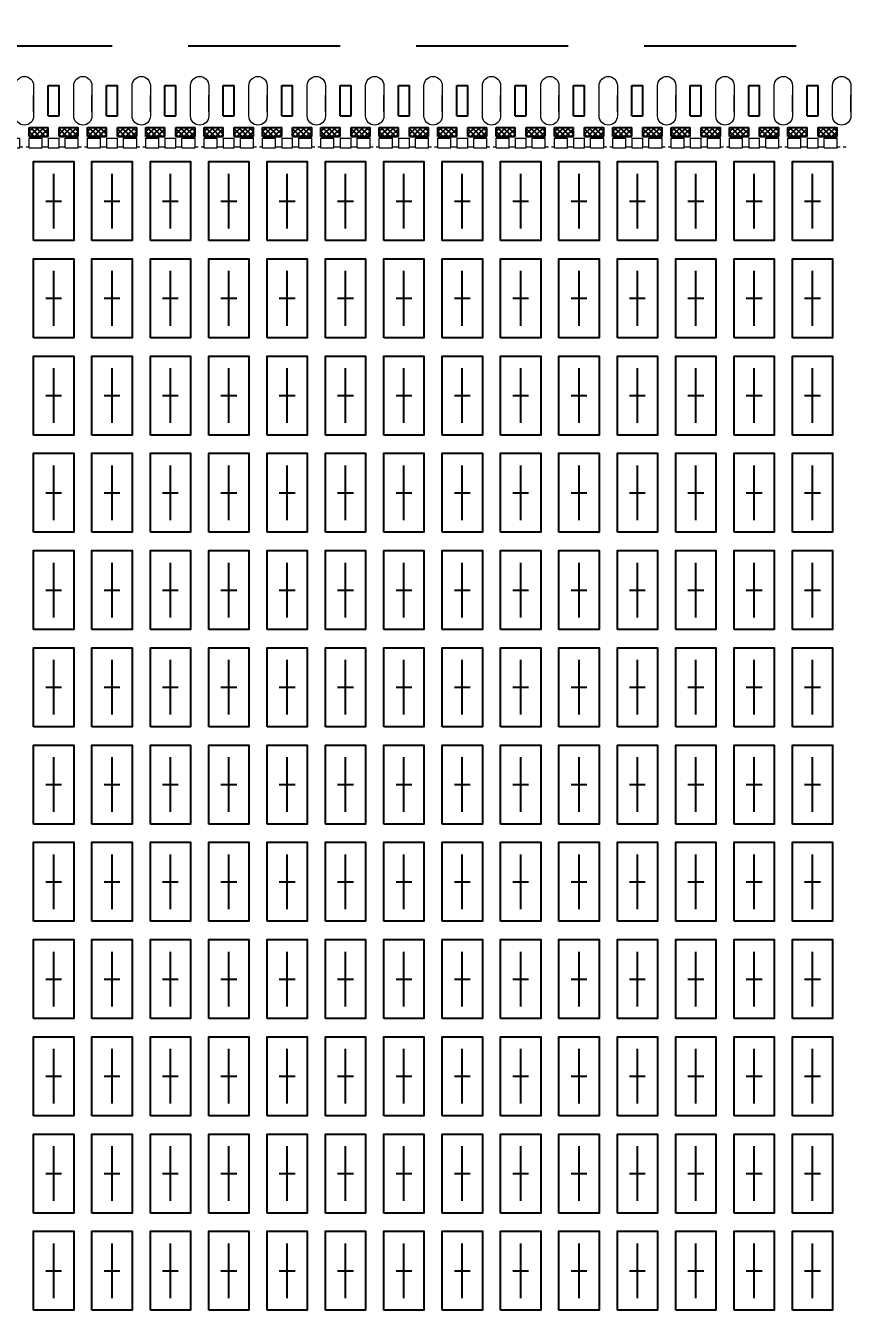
# Model space of a CAD drawing. Extents: x 741 to 839, y -25 to 98.
# Drawn here: x 793.53 to 807.03, y 64.66 to 85.8 of the extents above; entities that cross this region are included whole.
import ezdxf

# ---------------------------------------------------------------- set-up
doc = ezdxf.new("R2010")
doc.units = 0
for name, pattern in [('CENTER2', [28.575, 19.05, -3.175, 3.175, -3.175]), ('HIDDEN', [0.375, 0.25, -0.125]), ('HIDDEN2', [4.7625, 3.175, -1.5875])]:
    doc.linetypes.add(name, pattern=pattern)
for name, color, linetype in [('1D', 4, 'Continuous'), ('pkg', 2, 'Continuous'), ('PLATING', 3, 'Continuous'), ('中心线', 1, 'CENTER2')]:
    doc.layers.add(name, color=color, linetype=linetype)
doc.layers.add('标注线', color=3, linetype='Continuous', lineweight=9)
doc.styles.get("Standard").update_dxf_attribs({"font": ''})
doc.styles.get('Standard').set_extended_font_data('SimSun')
doc.dimstyles.new('ISO-25', dxfattribs={"dimtxt": 0.05, "dimasz": 0.01, "dimexe": 0.05, "dimexo": 0.05, "dimgap": 0.005, "dimtad": 1, "dimdec": 3, "dimdsep": 46, "dimtxsty": 'Standard', "dimcen": 2.5, "dimadec": 0, "dimazin": 0, "dimtfac": 1, "dimtdec": 3, "dimtmove": 0, "dimatfit": 3, "dimfxl": 1, "dimarcsym": 0})

# ---------------------------------------------------------------- blocks, each defined once
blk = doc.blocks.new('*D9')
at = {"layer": 'Defpoints', "color": 0, "transparency": 16777216}
for p in [(823.452, 94.852), (823.452, 88.276), (792.552, 55.711)]:
    blk.add_point(p, dxfattribs=at)
at = {"layer": '标注线', "color": 0, "lineweight": -2, "transparency": 16777216}
blk.add_line((823.452, 88.286), (823.452, 94.852), dxfattribs=at)
at = {"layer": '标注线', "color": 0, "transparency": 16777216, "insert": (823.452, 96.536), "char_height": 0.8, "attachment_point": 5, "rotation": 90}
blk.add_mtext('30.900', dxfattribs=at)
blk = doc.blocks.new('*D10')
at = {"layer": 'Defpoints', "color": 0, "transparency": 16777216}
for p in [(820.702, 94.852), (820.702, 84.961), (792.552, 55.711)]:
    blk.add_point(p, dxfattribs=at)
at = {"layer": '标注线', "color": 0, "lineweight": -2, "transparency": 16777216}
blk.add_line((820.702, 84.971), (820.702, 94.852), dxfattribs=at)
at = {"layer": '标注线', "color": 0, "transparency": 16777216, "insert": (820.702, 96.54), "char_height": 0.8, "attachment_point": 5, "rotation": 90}
blk.add_mtext('28.150', dxfattribs=at)
blk = doc.blocks.new('*U13')
at = {"layer": 'pkg'}
blk.add_lwpolyline([(-0.33, -0.65), (-0.33, 0.65), (0.33, 0.65), (0.33, -0.65)], close=True, dxfattribs=at)
at = {"layer": '中心线'}
for p, q in [((0, -0.45), (0, 0.45)), ((-0.13, 0), (0.13, 0))]:
    blk.add_line(p, q, dxfattribs=at)
blk = doc.blocks.new('*U12')
at = {"layer": '标注线', "color": 0, "linetype": 'ByBlock', "lineweight": -2}
for p in [(27.84, 54.4), (28.8, 54.4), (29.76, 54.4), (30.72, 54.4), (31.68, 54.4), (32.64, 54.4), (33.6, 54.4), (34.56, 54.4), (35.52, 54.4), (36.48, 54.4), (37.44, 54.4), (38.4, 54.4), (39.36, 54.4), (40.32, 54.4), (27.84, 52.8), (28.8, 52.8), (29.76, 52.8), (30.72, 52.8), (31.68, 52.8), (32.64, 52.8), (33.6, 52.8), (34.56, 52.8), (35.52, 52.8), (36.48, 52.8), (37.44, 52.8), (38.4, 52.8), (39.36, 52.8), (40.32, 52.8), (27.84, 51.2), (28.8, 51.2), (29.76, 51.2), (30.72, 51.2), (31.68, 51.2), (32.64, 51.2), (33.6, 51.2), (34.56, 51.2), (35.52, 51.2), (36.48, 51.2), (37.44, 51.2), (38.4, 51.2), (39.36, 51.2), (40.32, 51.2), (27.84, 49.6), (28.8, 49.6), (29.76, 49.6), (30.72, 49.6), (31.68, 49.6), (32.64, 49.6), (33.6, 49.6), (34.56, 49.6), (35.52, 49.6), (36.48, 49.6), (37.44, 49.6), (38.4, 49.6), (39.36, 49.6), (40.32, 49.6), (27.84, 48), (28.8, 48), (29.76, 48), (30.72, 48), (31.68, 48), (32.64, 48), (33.6, 48), (34.56, 48), (35.52, 48), (36.48, 48), (37.44, 48), (38.4, 48), (39.36, 48), (40.32, 48), (27.84, 46.4), (28.8, 46.4), (29.76, 46.4), (30.72, 46.4), (31.68, 46.4), (32.64, 46.4), (33.6, 46.4), (34.56, 46.4), (35.52, 46.4), (36.48, 46.4), (37.44, 46.4), (38.4, 46.4), (39.36, 46.4), (40.32, 46.4), (27.84, 44.8), (28.8, 44.8), (29.76, 44.8), (30.72, 44.8), (31.68, 44.8), (32.64, 44.8), (33.6, 44.8), (34.56, 44.8), (35.52, 44.8), (36.48, 44.8), (37.44, 44.8), (38.4, 44.8), (39.36, 44.8), (40.32, 44.8), (27.84, 43.2), (28.8, 43.2), (29.76, 43.2), (30.72, 43.2), (31.68, 43.2), (32.64, 43.2), (33.6, 43.2), (34.56, 43.2), (35.52, 43.2), (36.48, 43.2), (37.44, 43.2), (38.4, 43.2), (39.36, 43.2), (40.32, 43.2), (27.84, 41.6), (28.8, 41.6), (29.76, 41.6), (30.72, 41.6), (31.68, 41.6), (32.64, 41.6), (33.6, 41.6), (34.56, 41.6), (35.52, 41.6), (36.48, 41.6), (37.44, 41.6), (38.4, 41.6), (39.36, 41.6), (40.32, 41.6), (27.84, 40), (28.8, 40), (29.76, 40), (30.72, 40), (31.68, 40), (32.64, 40), (33.6, 40), (34.56, 40), (35.52, 40), (36.48, 40), (37.44, 40), (38.4, 40), (39.36, 40), (40.32, 40), (27.84, 38.4), (28.8, 38.4), (29.76, 38.4), (30.72, 38.4), (31.68, 38.4), (32.64, 38.4), (33.6, 38.4), (34.56, 38.4), (35.52, 38.4), (36.48, 38.4), (37.44, 38.4), (38.4, 38.4), (39.36, 38.4), (40.32, 38.4), (27.84, 36.8), (28.8, 36.8), (29.76, 36.8), (30.72, 36.8), (31.68, 36.8), (32.64, 36.8), (33.6, 36.8), (34.56, 36.8), (35.52, 36.8), (36.48, 36.8), (37.44, 36.8), (38.4, 36.8), (39.36, 36.8), (40.32, 36.8)]:
    blk.add_blockref('*U13', p, dxfattribs=at)
blk = doc.blocks.new('*U21')
at = {"lineweight": 5}
for p, q in [((-0.15, 0.25), (-0.15, -0.25)), ((0.15, -0.25), (0.15, 0.25)), ((0.15, 0.184), (0.15, -0.091))]:
    blk.add_line(p, q, dxfattribs=at)
for centre, start, end in [((0, 0.25), 0, 180), ((0, -0.25), 180, 0)]:
    blk.add_arc(centre, 0.15, start, end, dxfattribs=at)
blk = doc.blocks.new('*U20')
at = {"color": 0, "linetype": 'ByBlock', "lineweight": -2}
for p in [(27.84, 0), (28.8, 0), (29.76, 0), (30.72, 0), (31.68, 0), (32.64, 0), (33.6, 0), (34.56, 0), (35.52, 0), (36.48, 0), (37.44, 0), (38.4, 0), (39.36, 0), (40.32, 0), (41.28, 0)]:
    blk.add_blockref('*U21', p, dxfattribs=at)
blk = doc.blocks.new('*U23')
at = {"color": 7}
for p, q in [((-0.09, 0.25), (-0.09, -0.25)), ((-0.09, 0.25), (0.09, 0.25)), ((0.09, 0.25), (0.09, -0.25)), ((-0.09, -0.25), (0.09, -0.25))]:
    blk.add_line(p, q, dxfattribs=at)
blk = doc.blocks.new('*U22')
at = {"color": 0, "linetype": 'ByBlock', "lineweight": -2}
for p in [(27.84, 0), (28.8, 0), (29.76, 0), (30.72, 0), (31.68, 0), (32.64, 0), (33.6, 0), (34.56, 0), (35.52, 0), (36.48, 0), (37.44, 0), (38.4, 0), (39.36, 0), (40.32, 0)]:
    blk.add_blockref('*U23', p, dxfattribs=at)
blk = doc.blocks.new('*U80')
at = {"lineweight": 15}
for p, q in [((-0.48, 0.08), (-0.48, -0.08)), ((-0.48, 0.08), (-0.265, 0.08)), ((-0.48, 0.08), (-0.265, 0.08)), ((-0.48, 0.08), (-0.265, 0.08)), ((-0.265, 0.08), (-0.265, -0.08)), ((-0.165, -0.08), (-0.165, 0.08)), ((-0.165, 0.08), (0.015, 0.08)), ((0.015, 0.08), (0.015, -0.08)), ((0.115, 0.08), (0.33, 0.08)), ((0.115, 0.08), (0.115, -0.08)), ((0.115, 0.08), (0.33, 0.08)), ((0.115, 0.08), (0.33, 0.08)), ((0.33, 0.08), (0.33, -0.08)), ((-0.48, -0.08), (-0.265, -0.08)), ((-0.165, -0.08), (0.015, -0.08)), ((0.115, -0.08), (0.33, -0.08))]:
    blk.add_line(p, q, dxfattribs=at)
at = {"color": 4, "linetype": 'HIDDEN2', "lineweight": 15, "ltscale": 0.01}
for p, q in [((-0.265, 0.06), (-0.165, 0.06)), ((0.015, 0.06), (0.115, 0.06)), ((0.33, 0.06), (0.38, 0.06)), ((0.43, 0.06), (0.48, 0.06))]:
    blk.add_line(p, q, dxfattribs=at)
blk = doc.blocks.new('*U79')
at = {"color": 0, "linetype": 'ByBlock', "lineweight": -2, "transparency": 16777216}
for p in [(26.88, 0), (27.84, 0), (28.8, 0), (29.76, 0), (30.72, 0), (31.68, 0), (32.64, 0), (33.6, 0), (34.56, 0), (35.52, 0), (36.48, 0), (37.44, 0), (38.4, 0), (39.36, 0), (40.32, 0)]:
    blk.add_blockref('*U80', p, dxfattribs=at)

msp = doc.modelspace()

# ---------------------------------------------------------------- hatches: boundary and pattern name
at = {"layer": 'PLATING'}
h = msp.add_hatch(dxfattribs=at)
h.set_pattern_fill('ANSI37', color=256, scale=0.02)
h.set_pattern_definition([(45, (27.84, 0), (-0.0449012806, 0.0449012806), []), (135, (27.84, 0), (-0.0449012806, -0.0449012806), [])])
h.paths.add_polyline_path([(793.5868, 84.1207), (793.5868, 83.9707), (793.9018, 83.9707), (793.9018, 84.1207)])
h.paths.add_polyline_path([(794.3968, 83.9707), (794.3968, 84.1207), (794.0818, 84.1207), (794.0818, 83.9707)])
h = msp.add_hatch(dxfattribs=at)
h.set_pattern_fill('ANSI37', color=256, scale=0.02)
h.set_pattern_definition([(45, (28.8, 0), (-0.0449012806, 0.0449012806), []), (135, (28.8, 0), (-0.0449012806, -0.0449012806), [])])
h.paths.add_polyline_path([(794.5468, 84.1207), (794.5468, 83.9707), (794.8618, 83.9707), (794.8618, 84.1207)])
h.paths.add_polyline_path([(795.3568, 83.9707), (795.3568, 84.1207), (795.0418, 84.1207), (795.0418, 83.9707)])
h = msp.add_hatch(dxfattribs=at)
h.set_pattern_fill('ANSI37', color=256, scale=0.02)
h.set_pattern_definition([(45, (29.76, 0), (-0.0449012806, 0.0449012806), []), (135, (29.76, 0), (-0.0449012806, -0.0449012806), [])])
h.paths.add_polyline_path([(795.5068, 84.1207), (795.5068, 83.9707), (795.8218, 83.9707), (795.8218, 84.1207)])
h.paths.add_polyline_path([(796.3168, 83.9707), (796.3168, 84.1207), (796.0018, 84.1207), (796.0018, 83.9707)])
h = msp.add_hatch(dxfattribs=at)
h.set_pattern_fill('ANSI37', color=256, scale=0.02)
h.set_pattern_definition([(45, (30.72, 0), (-0.0449012806, 0.0449012806), []), (135, (30.72, 0), (-0.0449012806, -0.0449012806), [])])
h.paths.add_polyline_path([(796.4668, 84.1207), (796.4668, 83.9707), (796.7818, 83.9707), (796.7818, 84.1207)])
h.paths.add_polyline_path([(797.2768, 83.9707), (797.2768, 84.1207), (796.9618, 84.1207), (796.9618, 83.9707)])
h = msp.add_hatch(dxfattribs=at)
h.set_pattern_fill('ANSI37', color=256, scale=0.02)
h.set_pattern_definition([(45, (31.68, 0), (-0.0449012806, 0.0449012806), []), (135, (31.68, 0), (-0.0449012806, -0.0449012806), [])])
h.paths.add_polyline_path([(797.4268, 84.1207), (797.4268, 83.9707), (797.7418, 83.9707), (797.7418, 84.1207)])
h.paths.add_polyline_path([(798.2368, 83.9707), (798.2368, 84.1207), (797.9218, 84.1207), (797.9218, 83.9707)])
h = msp.add_hatch(dxfattribs=at)
h.set_pattern_fill('ANSI37', color=256, scale=0.02)
h.set_pattern_definition([(45, (32.64, 0), (-0.0449012806, 0.0449012806), []), (135, (32.64, 0), (-0.0449012806, -0.0449012806), [])])
h.paths.add_polyline_path([(798.3868, 84.1207), (798.3868, 83.9707), (798.7018, 83.9707), (798.7018, 84.1207)])
h.paths.add_polyline_path([(799.1968, 83.9707), (799.1968, 84.1207), (798.8818, 84.1207), (798.8818, 83.9707)])
h = msp.add_hatch(dxfattribs=at)
h.set_pattern_fill('ANSI37', color=256, scale=0.02)
h.set_pattern_definition([(45, (33.6, 0), (-0.0449012806, 0.0449012806), []), (135, (33.6, 0), (-0.0449012806, -0.0449012806), [])])
h.paths.add_polyline_path([(799.3468, 84.1207), (799.3468, 83.9707), (799.6618, 83.9707), (799.6618, 84.1207)])
h.paths.add_polyline_path([(800.1568, 83.9707), (800.1568, 84.1207), (799.8418, 84.1207), (799.8418, 83.9707)])
h = msp.add_hatch(dxfattribs=at)
h.set_pattern_fill('ANSI37', color=256, scale=0.02)
h.set_pattern_definition([(45, (34.56, 0), (-0.0449012806, 0.0449012806), []), (135, (34.56, 0), (-0.0449012806, -0.0449012806), [])])
h.paths.add_polyline_path([(800.3068, 84.1207), (800.3068, 83.9707), (800.6218, 83.9707), (800.6218, 84.1207)])
h.paths.add_polyline_path([(801.1168, 83.9707), (801.1168, 84.1207), (800.8018, 84.1207), (800.8018, 83.9707)])
h = msp.add_hatch(dxfattribs=at)
h.set_pattern_fill('ANSI37', color=256, scale=0.02)
h.set_pattern_definition([(45, (35.52, 0), (-0.0449012806, 0.0449012806), []), (135, (35.52, 0), (-0.0449012806, -0.0449012806), [])])
h.paths.add_polyline_path([(801.2668, 84.1207), (801.2668, 83.9707), (801.5818, 83.9707), (801.5818, 84.1207)])
h.paths.add_polyline_path([(802.0768, 83.9707), (802.0768, 84.1207), (801.7618, 84.1207), (801.7618, 83.9707)])
h = msp.add_hatch(dxfattribs=at)
h.set_pattern_fill('ANSI37', color=256, scale=0.02)
h.set_pattern_definition([(45, (36.48, 0), (-0.0449012806, 0.0449012806), []), (135, (36.48, 0), (-0.0449012806, -0.0449012806), [])])
h.paths.add_polyline_path([(802.2268, 84.1207), (802.2268, 83.9707), (802.5418, 83.9707), (802.5418, 84.1207)])
h.paths.add_polyline_path([(803.0368, 83.9707), (803.0368, 84.1207), (802.7218, 84.1207), (802.7218, 83.9707)])
h = msp.add_hatch(dxfattribs=at)
h.set_pattern_fill('ANSI37', color=256, scale=0.02)
h.set_pattern_definition([(45, (37.44, 0), (-0.0449012806, 0.0449012806), []), (135, (37.44, 0), (-0.0449012806, -0.0449012806), [])])
h.paths.add_polyline_path([(803.1868, 84.1207), (803.1868, 83.9707), (803.5018, 83.9707), (803.5018, 84.1207)])
h.paths.add_polyline_path([(803.9968, 83.9707), (803.9968, 84.1207), (803.6818, 84.1207), (803.6818, 83.9707)])
h = msp.add_hatch(dxfattribs=at)
h.set_pattern_fill('ANSI37', color=256, scale=0.02)
h.set_pattern_definition([(45, (38.4, 0), (-0.0449012806, 0.0449012806), []), (135, (38.4, 0), (-0.0449012806, -0.0449012806), [])])
h.paths.add_polyline_path([(804.1468, 84.1207), (804.1468, 83.9707), (804.4618, 83.9707), (804.4618, 84.1207)])
h.paths.add_polyline_path([(804.9568, 83.9707), (804.9568, 84.1207), (804.6418, 84.1207), (804.6418, 83.9707)])
h = msp.add_hatch(dxfattribs=at)
h.set_pattern_fill('ANSI37', color=256, scale=0.02)
h.set_pattern_definition([(45, (39.36, 0), (-0.0449012806, 0.0449012806), []), (135, (39.36, 0), (-0.0449012806, -0.0449012806), [])])
h.paths.add_polyline_path([(805.1068, 84.1207), (805.1068, 83.9707), (805.4218, 83.9707), (805.4218, 84.1207)])
h.paths.add_polyline_path([(805.9168, 83.9707), (805.9168, 84.1207), (805.6018, 84.1207), (805.6018, 83.9707)])
h = msp.add_hatch(dxfattribs=at)
h.set_pattern_fill('ANSI37', color=256, scale=0.02)
h.set_pattern_definition([(45, (40.32, 0), (-0.0449012806, 0.0449012806), []), (135, (40.32, 0), (-0.0449012806, -0.0449012806), [])])
h.paths.add_polyline_path([(806.0668, 84.1207), (806.0668, 83.9707), (806.3818, 83.9707), (806.3818, 84.1207)])
h.paths.add_polyline_path([(806.8768, 83.9707), (806.8768, 84.1207), (806.5618, 84.1207), (806.5618, 83.9707)])

# ---------------------------------------------------------------- linework, layer by layer
at = {"layer": '1D', "linetype": 'HIDDEN', "ltscale": 10}
msp.add_line((821.2018, 85.4607, 0.1909), (763.9018, 85.4607, 0.1909), dxfattribs=at)
at = {"layer": 'PLATING'}
for p, q in [((793.5868, 84.1207, 0.1909), (793.9018, 84.1207, 0.1909)), ((793.5868, 83.9707, 0.1909), (793.5868, 84.1207, 0.1909)), ((794.0818, 84.1207, 0.1909), (794.3968, 84.1207, 0.1909)), ((794.3968, 83.9707, 0.1909), (794.3968, 84.1207, 0.1909)), ((794.5468, 84.1207, 0.1909), (794.8618, 84.1207, 0.1909)), ((794.5468, 83.9707, 0.1909), (794.5468, 84.1207, 0.1909)), ((795.0418, 84.1207, 0.1909), (795.3568, 84.1207, 0.1909)), ((795.3568, 83.9707, 0.1909), (795.3568, 84.1207, 0.1909)), ((795.5068, 84.1207, 0.1909), (795.8218, 84.1207, 0.1909)), ((795.5068, 83.9707, 0.1909), (795.5068, 84.1207, 0.1909)), ((796.0018, 84.1207, 0.1909), (796.3168, 84.1207, 0.1909)), ((796.3168, 83.9707, 0.1909), (796.3168, 84.1207, 0.1909)), ((796.4668, 84.1207, 0.1909), (796.7818, 84.1207, 0.1909)), ((796.4668, 83.9707, 0.1909), (796.4668, 84.1207, 0.1909)), ((796.9618, 84.1207, 0.1909), (797.2768, 84.1207, 0.1909)), ((797.2768, 83.9707, 0.1909), (797.2768, 84.1207, 0.1909)), ((797.4268, 84.1207, 0.1909), (797.7418, 84.1207, 0.1909)), ((797.4268, 83.9707, 0.1909), (797.4268, 84.1207, 0.1909)), ((797.9218, 84.1207, 0.1909), (798.2368, 84.1207, 0.1909)), ((798.2368, 83.9707, 0.1909), (798.2368, 84.1207, 0.1909)), ((798.3868, 84.1207, 0.1909), (798.7018, 84.1207, 0.1909)), ((798.3868, 83.9707, 0.1909), (798.3868, 84.1207, 0.1909)), ((798.8818, 84.1207, 0.1909), (799.1968, 84.1207, 0.1909)), ((799.1968, 83.9707, 0.1909), (799.1968, 84.1207, 0.1909)), ((799.3468, 84.1207, 0.1909), (799.6618, 84.1207, 0.1909)), ((799.3468, 83.9707, 0.1909), (799.3468, 84.1207, 0.1909)), ((799.8418, 84.1207, 0.1909), (800.1568, 84.1207, 0.1909)), ((800.1568, 83.9707, 0.1909), (800.1568, 84.1207, 0.1909)), ((800.3068, 84.1207, 0.1909), (800.6218, 84.1207, 0.1909)), ((800.3068, 83.9707, 0.1909), (800.3068, 84.1207, 0.1909)), ((800.8018, 84.1207, 0.1909), (801.1168, 84.1207, 0.1909)), ((801.1168, 83.9707, 0.1909), (801.1168, 84.1207, 0.1909)), ((801.2668, 84.1207, 0.1909), (801.5818, 84.1207, 0.1909)), ((801.2668, 83.9707, 0.1909), (801.2668, 84.1207, 0.1909)), ((801.7618, 84.1207, 0.1909), (802.0768, 84.1207, 0.1909)), ((802.0768, 83.9707, 0.1909), (802.0768, 84.1207, 0.1909)), ((802.2268, 84.1207, 0.1909), (802.5418, 84.1207, 0.1909)), ((802.2268, 83.9707, 0.1909), (802.2268, 84.1207, 0.1909)), ((802.7218, 84.1207, 0.1909), (803.0368, 84.1207, 0.1909)), ((803.0368, 83.9707, 0.1909), (803.0368, 84.1207, 0.1909)), ((803.1868, 84.1207, 0.1909), (803.5018, 84.1207, 0.1909)), ((803.1868, 83.9707, 0.1909), (803.1868, 84.1207, 0.1909)), ((803.6818, 84.1207, 0.1909), (803.9968, 84.1207, 0.1909)), ((803.9968, 83.9707, 0.1909), (803.9968, 84.1207, 0.1909)), ((804.1468, 84.1207, 0.1909), (804.4618, 84.1207, 0.1909)), ((804.1468, 83.9707, 0.1909), (804.1468, 84.1207, 0.1909)), ((804.6418, 84.1207, 0.1909), (804.9568, 84.1207, 0.1909)), ((804.9568, 83.9707, 0.1909), (804.9568, 84.1207, 0.1909)), ((805.1068, 84.1207, 0.1909), (805.4218, 84.1207, 0.1909)), ((805.1068, 83.9707, 0.1909), (805.1068, 84.1207, 0.1909)), ((805.6018, 84.1207, 0.1909), (805.9168, 84.1207, 0.1909)), ((805.9168, 83.9707, 0.1909), (805.9168, 84.1207, 0.1909)), ((806.0668, 84.1207, 0.1909), (806.3818, 84.1207, 0.1909)), ((806.0668, 83.9707, 0.1909), (806.0668, 84.1207, 0.1909)), ((806.5618, 84.1207, 0.1909), (806.8768, 84.1207, 0.1909)), ((806.8768, 83.9707, 0.1909), (806.8768, 84.1207, 0.1909)), ((793.5868, 83.9707, 0.1909), (793.9018, 83.9707, 0.1909)), ((794.0818, 83.9707, 0.1909), (794.3968, 83.9707, 0.1909)), ((794.5468, 83.9707, 0.1909), (794.8618, 83.9707, 0.1909)), ((795.0418, 83.9707, 0.1909), (795.3568, 83.9707, 0.1909)), ((795.5068, 83.9707, 0.1909), (795.8218, 83.9707, 0.1909)), ((796.0018, 83.9707, 0.1909), (796.3168, 83.9707, 0.1909)), ((796.4668, 83.9707, 0.1909), (796.7818, 83.9707, 0.1909)), ((796.9618, 83.9707, 0.1909), (797.2768, 83.9707, 0.1909)), ((797.4268, 83.9707, 0.1909), (797.7418, 83.9707, 0.1909)), ((797.9218, 83.9707, 0.1909), (798.2368, 83.9707, 0.1909)), ((798.3868, 83.9707, 0.1909), (798.7018, 83.9707, 0.1909)), ((798.8818, 83.9707, 0.1909), (799.1968, 83.9707, 0.1909)), ((799.3468, 83.9707, 0.1909), (799.6618, 83.9707, 0.1909)), ((799.8418, 83.9707, 0.1909), (800.1568, 83.9707, 0.1909)), ((800.3068, 83.9707, 0.1909), (800.6218, 83.9707, 0.1909)), ((800.8018, 83.9707, 0.1909), (801.1168, 83.9707, 0.1909)), ((801.2668, 83.9707, 0.1909), (801.5818, 83.9707, 0.1909)), ((801.7618, 83.9707, 0.1909), (802.0768, 83.9707, 0.1909)), ((802.2268, 83.9707, 0.1909), (802.5418, 83.9707, 0.1909)), ((802.7218, 83.9707, 0.1909), (803.0368, 83.9707, 0.1909)), ((803.1868, 83.9707, 0.1909), (803.5018, 83.9707, 0.1909)), ((803.6818, 83.9707, 0.1909), (803.9968, 83.9707, 0.1909)), ((804.1468, 83.9707, 0.1909), (804.4618, 83.9707, 0.1909)), ((804.6418, 83.9707, 0.1909), (804.9568, 83.9707, 0.1909)), ((805.1068, 83.9707, 0.1909), (805.4218, 83.9707, 0.1909)), ((805.6018, 83.9707, 0.1909), (805.9168, 83.9707, 0.1909)), ((806.0668, 83.9707, 0.1909), (806.3818, 83.9707, 0.1909)), ((806.5618, 83.9707, 0.1909), (806.8768, 83.9707, 0.1909))]:
    msp.add_line(p, q, dxfattribs=at)
at = {"layer": 'PLATING', "color": 3}
for p, q in [((793.9018, 83.9707, 0.1909), (793.9018, 84.1207, 0.1909)), ((794.0818, 83.9707, 0.1909), (794.0818, 84.1207, 0.1909)), ((794.8618, 83.9707, 0.1909), (794.8618, 84.1207, 0.1909)), ((795.0418, 83.9707, 0.1909), (795.0418, 84.1207, 0.1909)), ((795.8218, 83.9707, 0.1909), (795.8218, 84.1207, 0.1909)), ((796.0018, 83.9707, 0.1909), (796.0018, 84.1207, 0.1909)), ((796.7818, 83.9707, 0.1909), (796.7818, 84.1207, 0.1909)), ((796.9618, 83.9707, 0.1909), (796.9618, 84.1207, 0.1909)), ((797.7418, 83.9707, 0.1909), (797.7418, 84.1207, 0.1909)), ((797.9218, 83.9707, 0.1909), (797.9218, 84.1207, 0.1909)), ((798.7018, 83.9707, 0.1909), (798.7018, 84.1207, 0.1909)), ((798.8818, 83.9707, 0.1909), (798.8818, 84.1207, 0.1909)), ((799.6618, 83.9707, 0.1909), (799.6618, 84.1207, 0.1909)), ((799.8418, 83.9707, 0.1909), (799.8418, 84.1207, 0.1909)), ((800.6218, 83.9707, 0.1909), (800.6218, 84.1207, 0.1909)), ((800.8018, 83.9707, 0.1909), (800.8018, 84.1207, 0.1909)), ((801.5818, 83.9707, 0.1909), (801.5818, 84.1207, 0.1909)), ((801.7618, 83.9707, 0.1909), (801.7618, 84.1207, 0.1909)), ((802.5418, 83.9707, 0.1909), (802.5418, 84.1207, 0.1909)), ((802.7218, 83.9707, 0.1909), (802.7218, 84.1207, 0.1909)), ((803.5018, 83.9707, 0.1909), (803.5018, 84.1207, 0.1909)), ((803.6818, 83.9707, 0.1909), (803.6818, 84.1207, 0.1909)), ((804.4618, 83.9707, 0.1909), (804.4618, 84.1207, 0.1909)), ((804.6418, 83.9707, 0.1909), (804.6418, 84.1207, 0.1909)), ((805.4218, 83.9707, 0.1909), (805.4218, 84.1207, 0.1909)), ((805.6018, 83.9707, 0.1909), (805.6018, 84.1207, 0.1909)), ((806.3818, 83.9707, 0.1909), (806.3818, 84.1207, 0.1909)), ((806.5618, 83.9707, 0.1909), (806.5618, 84.1207, 0.1909))]:
    msp.add_line(p, q, dxfattribs=at)

# ---------------------------------------------------------------- block references
at = {"color": 7, "xscale": -1, "rotation": 180}
for name, p in [('*U20', (765.6718, 84.5607, 0.1909)), ('*U22', (766.1518, 84.5607, 0.1909))]:
    msp.add_blockref(name, p, dxfattribs=at)
at = {"color": 4, "xscale": -1, "rotation": 180}
msp.add_blockref('*U79', (766.2268, 83.8657, 0.1909), dxfattribs=at)
at = {"layer": '标注线', "color": 4}
msp.add_blockref('*U12', (766.1518, 28.5107, 0.1909), dxfattribs=at)

# ---------------------------------------------------------------- dimensions: what is measured, and where the dimension line sits
for feature_location, offset, picture, middle in [((820.7018, 84.9607, 0.1909), (0, 9.8913), '*D10', (820.7018, 96.54, 0.1909)), ((823.4518, 88.2757, 0.1909), (0, 6.5763), '*D9', (823.4518, 96.5356, 0.1909))]:
    dim = msp.add_ordinate_dim(feature_location=feature_location, offset=offset, dtype=1, origin=(792.5518, 55.7107, 0.1909), dimstyle='ISO-25', override={"dimtxt": 0.8, "dimasz": 0.02, "dimexe": 0.02, "dimexo": 0.01, "dimgap": 0.03, "dimtad": 0, "dimdec": 3, "dimzin": 0, "dimdsep": 46}, dxfattribs=at)
    dim.commit()
    dim.dimension.update_dxf_attribs({"geometry": picture, "text_midpoint": middle})

doc.saveas('drawing.dxf')
